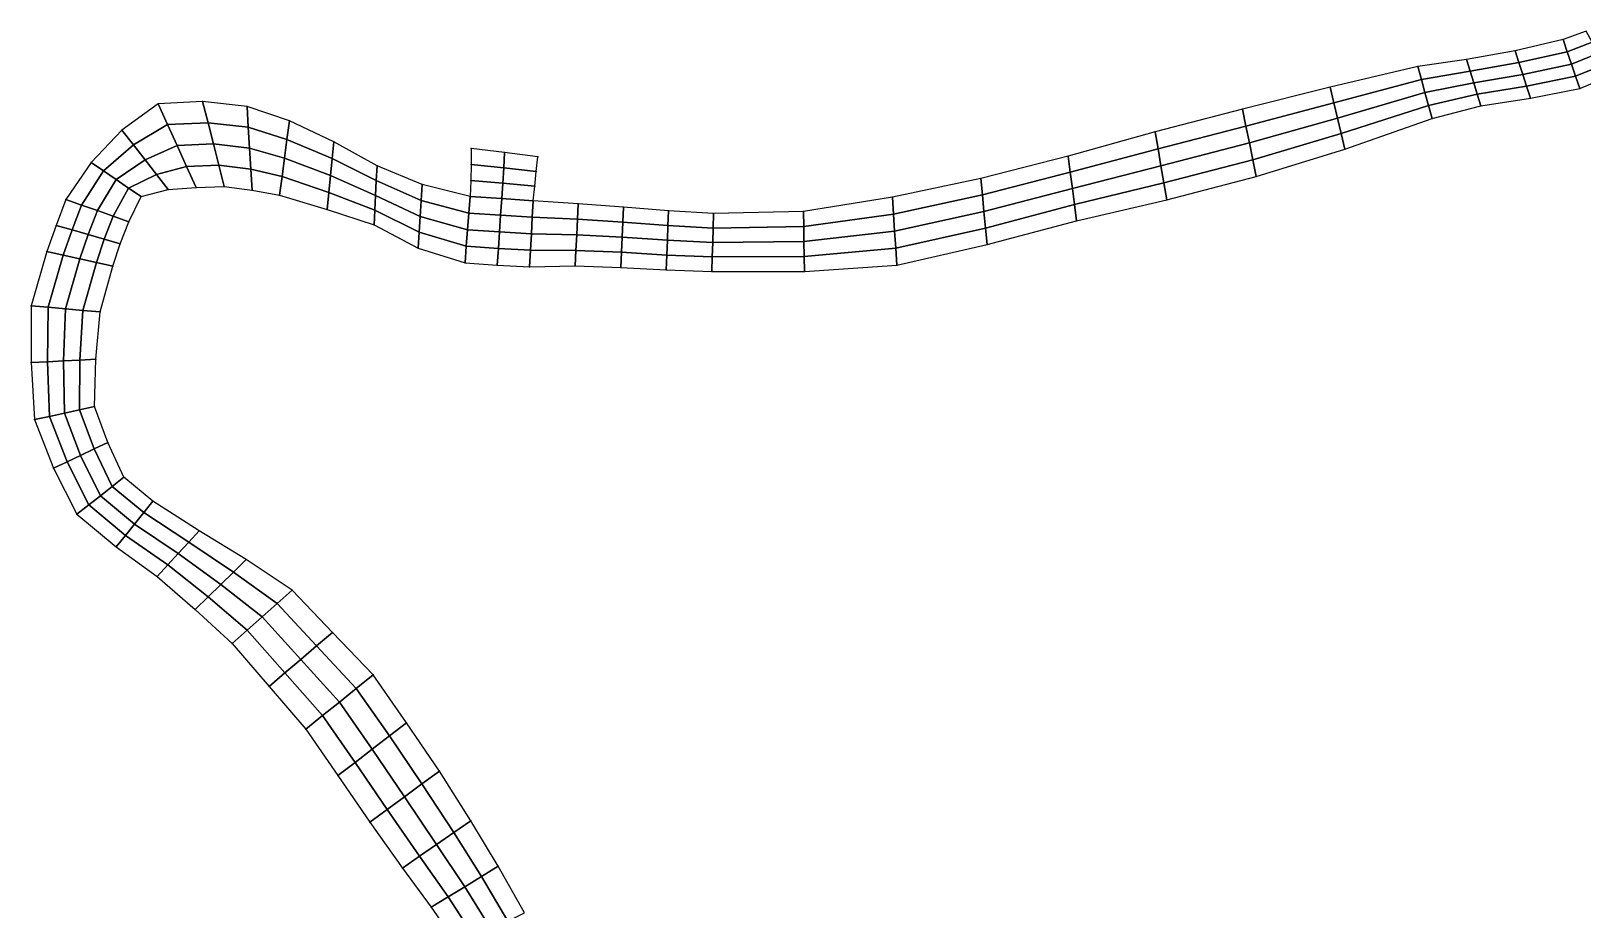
# Model space of a CAD drawing. Extents: x 380707 to 407438, y 6452841 to 6483357.
# Drawn here: x 401427 to 402891, y 6470031 to 6470860 of the extents above; entities that cross this region are included whole.
import ezdxf

# ---------------------------------------------------------------- set-up
doc = ezdxf.new("R2010")
doc.units = 0
for name, color, linetype in [('MESH_BOUND', 25, 'CONTINUOUS'), ('MESH_ELEMS', 18, 'CONTINUOUS'), ('MESH_NDSTRNGS', 17, 'CONTINUOUS'), ('MESH_NODES', 18, 'CONTINUOUS')]:
    doc.layers.add(name, color=color, linetype=linetype)

msp = doc.modelspace()

# ---------------------------------------------------------------- linework, layer by layer
at = {"layer": 'MESH_BOUND', "color": 25}
for points in [[(402894.149, 6470859.79, 0.447), (402872.3, 6470851.7, 0.727)], [(402827.054, 6470841.16, -0.885), (402781.353, 6470832.86, -2.278)], [(402872.3, 6470851.7, 0.727), (402827.054, 6470841.16, -0.885)], [(402735.331, 6470826.5, -2.079), (402652.546, 6470806.8, -1.683)], [(402781.353, 6470832.86, -2.278), (402735.331, 6470826.5, -2.079)], [(402888.018, 6470805.6, -1.242), (402917.118, 6470817.87, -0.058)], [(402652.546, 6470806.8, -1.683), (402570.029, 6470785.97, -1.188)], [(402794.662, 6470789.32, 2.163), (402841.519, 6470796.49, 1.261)], [(402841.519, 6470796.49, 1.261), (402888.018, 6470805.6, -1.242)], [(401547.189, 6470791.23, 0.225), (401513.121, 6470766.38, -0.473)], [(401589.284, 6470793.24, -0.638), (401547.189, 6470791.23, 0.225)], [(401631.201, 6470788.73, 0.063), (401589.284, 6470793.24, -0.638)], [(401671.096, 6470775.07, -0.241), (401631.201, 6470788.73, 0.063)], [(402570.029, 6470785.97, -1.188), (402487.635, 6470764.7, -0.837)], [(402748.798, 6470777.42, 1.237), (402794.662, 6470789.32, 2.163)], [(401713.139, 6470755.45, -0.282), (401671.096, 6470775.07, -0.241)], [(402666.397, 6470748.48, 0.824), (402748.798, 6470777.42, 1.237)], [(401513.121, 6470766.38, -0.473), (401484.059, 6470735.83, 0.375)], [(401753.74, 6470732.61, -0.385), (401713.139, 6470755.45, -0.282)], [(402487.635, 6470764.7, -0.837), (402405.677, 6470741.77, -1.078)], [(401873.9, 6470745.15, 1.258), (401842.5, 6470749, 1.256)], [(401842.5, 6470749, 1.256), (401842.5, 6470733.89, 1.179)], [(401905.3, 6470741.3, 1.176), (401873.9, 6470745.15, 1.258)], [(401903.902, 6470727.46, 1.21), (401905.3, 6470741.3, 1.176)], [(402405.677, 6470741.77, -1.078), (402323.19, 6470720.85, -1.476)], [(402583.006, 6470722.6, 0.04), (402666.397, 6470748.48, 0.824)], [(401484.059, 6470735.83, 0.375), (401460.323, 6470700.98, 0.55)], [(401796.386, 6470714.92, 0.583), (401753.74, 6470732.61, -0.385)], [(401842.5, 6470733.89, 1.179), (401842.253, 6470718.79, 1.022)], [(401902.468, 6470713.62, 0.835), (401903.902, 6470727.46, 1.21)], [(401531.257, 6470703.69, 0.103), (401556.746, 6470710.37, 0.173)], [(401556.746, 6470710.37, 0.173), (401583.153, 6470712.33, 1.117)], [(401583.153, 6470712.33, 1.117), (401609.608, 6470713.3, 0.951)], [(401609.608, 6470713.3, 0.951), (401635.848, 6470709.75, 0.181)], [(401635.848, 6470709.75, 0.181), (401661.889, 6470704.94, 0.557)], [(401841.6, 6470703.7, -1.164), (401796.386, 6470714.92, 0.583)], [(401842.253, 6470718.79, 1.022), (401841.6, 6470703.7, -1.164)], [(401900.998, 6470699.78, -1.163), (401902.468, 6470713.62, 0.835)], [(402323.19, 6470720.85, -1.476), (402239.941, 6470703.24, -1.069)], [(402498.49, 6470700.67, 0.775), (402583.006, 6470722.6, 0.04)], [(401460.323, 6470700.98, 0.55), (401451.276, 6470676.48, -0.439)], [(401519.689, 6470679.87, 0.948), (401531.257, 6470703.69, 0.103)], [(401661.889, 6470704.94, 0.557), (401706.654, 6470691.55, 1.141)], [(401943.554, 6470696.97, -1.062), (401900.998, 6470699.78, -1.163)], [(401986.08, 6470693.75, -1.152), (401943.554, 6470696.97, -1.062)], [(402028.585, 6470690.25, -1.048), (401986.08, 6470693.75, -1.152)], [(402239.941, 6470703.24, -1.069), (402155.929, 6470689.69, -0.897)], [(402413.414, 6470680.93, 0.681), (402498.49, 6470700.67, 0.775)], [(401511.486, 6470659.18, 1.228), (401519.689, 6470679.87, 0.948)], [(401706.654, 6470691.55, 1.141), (401751.078, 6470676.91, 0.806)], [(402071.155, 6470687.67, -1.05), (402028.585, 6470690.25, -1.048)], [(402155.929, 6470689.69, -0.897), (402071.155, 6470687.67, -1.05)], [(402329.062, 6470658.33, -0.231), (402413.414, 6470680.93, 0.681)], [(401451.276, 6470676.48, -0.439), (401442.229, 6470651.98, -0.368)], [(401751.078, 6470676.91, 0.806), (401792.433, 6470655.1, -0.613)], [(401442.229, 6470651.98, -0.368), (401427.427, 6470600.73, -1.272)], [(401504.622, 6470637.96, 1.363), (401511.486, 6470659.18, 1.228)], [(401792.433, 6470655.1, -0.613), (401836.752, 6470641.13, -1.008)], [(402243.878, 6470639.1, 0.039), (402329.062, 6470658.33, -0.231)], [(401492.554, 6470594.91, 1.34), (401504.622, 6470637.96, 1.363)], [(401836.752, 6470641.13, -1.008), (401867.17, 6470638.96, -0.506)], [(401867.17, 6470638.96, -0.506), (401897.605, 6470637.44, -0.136)], [(401897.605, 6470637.44, -0.136), (401940.591, 6470638.24, -0.154)], [(401940.591, 6470638.24, -0.154), (401983.563, 6470636.92, -0.076)], [(401983.563, 6470636.92, -0.076), (402026.493, 6470634.57, 0.517)], [(402156.768, 6470633.15, 0.959), (402243.878, 6470639.1, 0.039)], [(402026.493, 6470634.57, 0.517), (402069.458, 6470633.03, 0.911)], [(402069.458, 6470633.03, 0.911), (402156.768, 6470633.15, 0.959)], [(401427.427, 6470600.73, -1.272), (401427.547, 6470547.05, -2.378)], [(401488.555, 6470550.36, 0.574), (401492.554, 6470594.91, 1.34)], [(401487.357, 6470505.56, 0.483), (401488.555, 6470550.36, 0.574)], [(401427.547, 6470547.05, -2.378), (401430.822, 6470493.37, -0.148)], [(401499.834, 6470471.64, 0.834), (401487.357, 6470505.56, 0.483)], [(401430.822, 6470493.37, -0.148), (401448.526, 6470447.64, -1.232)], [(401515.006, 6470438.98, 1.091), (401499.834, 6470471.64, 0.834)], [(401448.526, 6470447.64, -1.232), (401470.706, 6470404.21, -1.003)], [(401542.34, 6470416.47, 0.87), (401515.006, 6470438.98, 1.091)], [(401586.132, 6470388.52, -0.708), (401542.34, 6470416.47, 0.87)], [(401470.706, 6470404.21, -1.003), (401507.864, 6470373.24, -2.102)], [(401630.373, 6470361.28, -1.275), (401586.132, 6470388.52, -0.708)], [(401507.864, 6470373.24, -2.102), (401546.451, 6470345.52, 1.584)], [(401673.611, 6470332.49, -0.779), (401630.373, 6470361.28, -1.275)], [(401546.451, 6470345.52, 1.584), (401582.309, 6470314.33, 2.335)], [(401711.779, 6470292.56, -0.299), (401673.611, 6470332.49, -0.779)], [(401582.309, 6470314.33, 2.335), (401617.24, 6470282.08, 1.135)], [(401749.942, 6470252.62, -0.542), (401711.779, 6470292.56, -0.299)], [(401617.24, 6470282.08, 1.135), (401651.867, 6470241.69, 1.506)], [(401651.867, 6470241.69, 1.506), (401686.49, 6470201.3, -0.433)], [(401781.673, 6470207.51, 0.068), (401749.942, 6470252.62, -0.542)], [(401686.49, 6470201.3, -0.433), (401716.779, 6470157.58, -0.87)], [(401812.554, 6470161.71, -0.499), (401781.673, 6470207.51, 0.068)], [(401716.779, 6470157.58, -0.87), (401746.874, 6470113.71, 0.086)], [(401842.155, 6470115.09, -0.667), (401812.554, 6470161.71, -0.499)], [(401746.874, 6470113.71, 0.086), (401777.729, 6470070.38, 0.637)], [(401868.101, 6470072.04, -0.554), (401842.155, 6470115.09, -0.667)], [(401777.729, 6470070.38, 0.637), (401804.884, 6470033.48, 0.256)], [(401892.686, 6470028.3, -0.415), (401868.101, 6470072.04, -0.554)], [(401804.884, 6470033.48, 0.256), (401830.855, 6469995.87, -0.116)]]:
    msp.add_polyline3d(points, dxfattribs=at)
at = {"layer": 'MESH_ELEMS', "color": 178}
for points in [[(402872.3, 6470851.7, 0.727), (402876.229, 6470840.17, -1.718), (402899.891, 6470849.31, -1.896), (402894.149, 6470859.79, 0.447)], [(402781.353, 6470832.86, -2.278), (402784.68, 6470821.97, -3.395), (402830.67, 6470829.99, -3.216), (402827.054, 6470841.16, -0.885)], [(402827.054, 6470841.16, -0.885), (402830.67, 6470829.99, -3.216), (402876.229, 6470840.17, -1.718), (402872.3, 6470851.7, 0.727)], [(402830.67, 6470829.99, -3.216), (402834.286, 6470818.83, -3.974), (402880.159, 6470828.65, -3.561), (402876.229, 6470840.17, -1.718)], [(402876.229, 6470840.17, -1.718), (402880.159, 6470828.65, -3.561), (402905.633, 6470838.83, -3.208), (402899.891, 6470849.31, -1.896)], [(402652.546, 6470806.8, -1.683), (402656.008, 6470792.22, -2.703), (402738.698, 6470814.23, -3.453), (402735.331, 6470826.5, -2.079)], [(402735.331, 6470826.5, -2.079), (402738.698, 6470814.23, -3.453), (402784.68, 6470821.97, -3.395), (402781.353, 6470832.86, -2.278)], [(402784.68, 6470821.97, -3.395), (402788.008, 6470811.09, -3.634), (402834.286, 6470818.83, -3.974), (402830.67, 6470829.99, -3.216)], [(402834.286, 6470818.83, -3.974), (402837.903, 6470807.66, -1.353), (402884.089, 6470817.13, -3.694), (402880.159, 6470828.65, -3.561)], [(402880.159, 6470828.65, -3.561), (402884.089, 6470817.13, -3.694), (402911.376, 6470828.35, -3.253), (402905.633, 6470838.83, -3.208)], [(402884.089, 6470817.13, -3.694), (402888.018, 6470805.6, -1.242), (402917.118, 6470817.87, -0.058), (402911.376, 6470828.35, -3.253)], [(402656.008, 6470792.22, -2.703), (402659.471, 6470777.64, -2.314), (402742.065, 6470801.96, -3.268), (402738.698, 6470814.23, -3.453)], [(402738.698, 6470814.23, -3.453), (402742.065, 6470801.96, -3.268), (402788.008, 6470811.09, -3.634), (402784.68, 6470821.97, -3.395)], [(402742.065, 6470801.96, -3.268), (402745.431, 6470789.69, -1.4), (402791.335, 6470800.2, -1.365), (402788.008, 6470811.09, -3.634)], [(402788.008, 6470811.09, -3.634), (402791.335, 6470800.2, -1.365), (402837.903, 6470807.66, -1.353), (402834.286, 6470818.83, -3.974)], [(402837.903, 6470807.66, -1.353), (402841.519, 6470796.49, 1.261), (402888.018, 6470805.6, -1.242), (402884.089, 6470817.13, -3.694)], [(402570.029, 6470785.97, -1.188), (402573.273, 6470770.13, -2.176), (402656.008, 6470792.22, -2.703), (402652.546, 6470806.8, -1.683)], [(402659.471, 6470777.64, -2.314), (402662.934, 6470763.06, -1.304), (402745.431, 6470789.69, -1.4), (402742.065, 6470801.96, -3.268)], [(402745.431, 6470789.69, -1.4), (402748.798, 6470777.42, 1.237), (402794.662, 6470789.32, 2.163), (402791.335, 6470800.2, -1.365)], [(402791.335, 6470800.2, -1.365), (402794.662, 6470789.32, 2.163), (402841.519, 6470796.49, 1.261), (402837.903, 6470807.66, -1.353)], [(401513.121, 6470766.38, -0.473), (401524.027, 6470752.38, -4.178), (401556.18, 6470771.5, -2.952), (401547.189, 6470791.23, 0.225)], [(401547.189, 6470791.23, 0.225), (401556.18, 6470771.5, -2.952), (401594.365, 6470773.25, -2.261), (401589.284, 6470793.24, -0.638)], [(401589.284, 6470793.24, -0.638), (401594.365, 6470773.25, -2.261), (401632.363, 6470768.98, -2.105), (401631.201, 6470788.73, 0.063)], [(401631.201, 6470788.73, 0.063), (401632.363, 6470768.98, -2.105), (401668.794, 6470757.54, -2.069), (401671.096, 6470775.07, -0.241)], [(402487.635, 6470764.7, -0.837), (402490.349, 6470748.69, -1.942), (402573.273, 6470770.13, -2.176), (402570.029, 6470785.97, -1.188)], [(402573.273, 6470770.13, -2.176), (402576.517, 6470754.28, -1.916), (402659.471, 6470777.64, -2.314), (402656.008, 6470792.22, -2.703)], [(402662.934, 6470763.06, -1.304), (402666.397, 6470748.48, 0.824), (402748.798, 6470777.42, 1.237), (402745.431, 6470789.69, -1.4)], [(401524.027, 6470752.38, -4.178), (401534.933, 6470738.38, -2.264), (401565.171, 6470751.78, -2.514), (401556.18, 6470771.5, -2.952)], [(401556.18, 6470771.5, -2.952), (401565.171, 6470751.78, -2.514), (401599.446, 6470753.27, -2.655), (401594.365, 6470773.25, -2.261)], [(401594.365, 6470773.25, -2.261), (401599.446, 6470753.27, -2.655), (401633.525, 6470749.24, -2.673), (401632.363, 6470768.98, -2.105)], [(401632.363, 6470768.98, -2.105), (401633.525, 6470749.24, -2.673), (401666.493, 6470740.01, -2.629), (401668.794, 6470757.54, -2.069)], [(401671.096, 6470775.07, -0.241), (401668.794, 6470757.54, -2.069), (401711.517, 6470739.47, -2.021), (401713.139, 6470755.45, -0.282)], [(402490.349, 6470748.69, -1.942), (402493.062, 6470732.68, -1.982), (402576.517, 6470754.28, -1.916), (402573.273, 6470770.13, -2.176)], [(402576.517, 6470754.28, -1.916), (402579.762, 6470738.44, -1.744), (402662.934, 6470763.06, -1.304), (402659.471, 6470777.64, -2.314)], [(401484.059, 6470735.83, 0.375), (401495.858, 6470727.8, -2.897), (401524.027, 6470752.38, -4.178), (401513.121, 6470766.38, -0.473)], [(401495.858, 6470727.8, -2.897), (401507.658, 6470719.76, -2.603), (401534.933, 6470738.38, -2.264), (401524.027, 6470752.38, -4.178)], [(401565.171, 6470751.78, -2.514), (401574.162, 6470732.06, -1.492), (401604.527, 6470733.28, -2.023), (401599.446, 6470753.27, -2.655)], [(401599.446, 6470753.27, -2.655), (401604.527, 6470733.28, -2.023), (401634.687, 6470729.49, -2.129), (401633.525, 6470749.24, -2.673)], [(401668.794, 6470757.54, -2.069), (401666.493, 6470740.01, -2.629), (401709.896, 6470723.5, -2.769), (401711.517, 6470739.47, -2.021)], [(401713.139, 6470755.45, -0.282), (401711.517, 6470739.47, -2.021), (401753.075, 6470718.68, -1.887), (401753.74, 6470732.61, -0.385)], [(402405.677, 6470741.77, -1.078), (402407.611, 6470726.56, -1.931), (402490.349, 6470748.69, -1.942), (402487.635, 6470764.7, -0.837)], [(402493.062, 6470732.68, -1.982), (402495.776, 6470716.68, -1.839), (402579.762, 6470738.44, -1.744), (402576.517, 6470754.28, -1.916)], [(402579.762, 6470738.44, -1.744), (402583.006, 6470722.6, 0.04), (402666.397, 6470748.48, 0.824), (402662.934, 6470763.06, -1.304)], [(401507.658, 6470719.76, -2.603), (401519.457, 6470711.73, -1.049), (401545.84, 6470724.37, -1.051), (401534.933, 6470738.38, -2.264)], [(401534.933, 6470738.38, -2.264), (401545.84, 6470724.37, -1.051), (401574.162, 6470732.06, -1.492), (401565.171, 6470751.78, -2.514)], [(401633.525, 6470749.24, -2.673), (401634.687, 6470729.49, -2.129), (401664.191, 6470722.47, -2.405), (401666.493, 6470740.01, -2.629)], [(401666.493, 6470740.01, -2.629), (401664.191, 6470722.47, -2.405), (401708.275, 6470707.52, -2.48), (401709.896, 6470723.5, -2.769)], [(401711.517, 6470739.47, -2.021), (401709.896, 6470723.5, -2.769), (401752.409, 6470704.76, -2.782), (401753.075, 6470718.68, -1.887)], [(401873.9, 6470745.15, 1.258), (401842.5, 6470749, 1.256), (401842.5, 6470733.89, 1.179), (401873.201, 6470730.68, 1.201)], [(401903.902, 6470727.46, 1.21), (401905.3, 6470741.3, 1.176), (401873.9, 6470745.15, 1.258), (401873.201, 6470730.68, 1.201)], [(402323.19, 6470720.85, -1.476), (402324.658, 6470705.22, -2.092), (402407.611, 6470726.56, -1.931), (402405.677, 6470741.77, -1.078)], [(402407.611, 6470726.56, -1.931), (402409.546, 6470711.35, -2.143), (402493.062, 6470732.68, -1.982), (402490.349, 6470748.69, -1.942)], [(402495.776, 6470716.68, -1.839), (402498.49, 6470700.67, 0.775), (402583.006, 6470722.6, 0.04), (402579.762, 6470738.44, -1.744)], [(401460.323, 6470700.98, 0.55), (401475.164, 6470695.7, -2.392), (401495.858, 6470727.8, -2.897), (401484.059, 6470735.83, 0.375)], [(401475.164, 6470695.7, -2.392), (401490.006, 6470690.43, -2.864), (401507.658, 6470719.76, -2.603), (401495.858, 6470727.8, -2.897)], [(401519.457, 6470711.73, -1.049), (401531.257, 6470703.69, 0.103), (401556.746, 6470710.37, 0.173), (401545.84, 6470724.37, -1.051)], [(401545.84, 6470724.37, -1.051), (401556.746, 6470710.37, 0.173), (401583.153, 6470712.33, 1.117), (401574.162, 6470732.06, -1.492)], [(401574.162, 6470732.06, -1.492), (401583.153, 6470712.33, 1.117), (401609.608, 6470713.3, 0.951), (401604.527, 6470733.28, -2.023)], [(401604.527, 6470733.28, -2.023), (401609.608, 6470713.3, 0.951), (401635.848, 6470709.75, 0.181), (401634.687, 6470729.49, -2.129)], [(401634.687, 6470729.49, -2.129), (401635.848, 6470709.75, 0.181), (401661.889, 6470704.94, 0.557), (401664.191, 6470722.47, -2.405)], [(401709.896, 6470723.5, -2.769), (401708.275, 6470707.52, -2.48), (401751.744, 6470690.83, -3.018), (401752.409, 6470704.76, -2.782)], [(401753.74, 6470732.61, -0.385), (401753.075, 6470718.68, -1.887), (401795.398, 6470699.96, -1.97), (401796.386, 6470714.92, 0.583)], [(401842.253, 6470718.79, 1.022), (401872.361, 6470716.2, 0.333), (401873.201, 6470730.68, 1.201), (401842.5, 6470733.89, 1.179)], [(401872.361, 6470716.2, 0.333), (401902.468, 6470713.62, 0.835), (401903.902, 6470727.46, 1.21), (401873.201, 6470730.68, 1.201)], [(402324.658, 6470705.22, -2.092), (402326.126, 6470689.59, -2.065), (402409.546, 6470711.35, -2.143), (402407.611, 6470726.56, -1.931)], [(402409.546, 6470711.35, -2.143), (402411.48, 6470696.14, -2.118), (402495.776, 6470716.68, -1.839), (402493.062, 6470732.68, -1.982)], [(401490.006, 6470690.43, -2.864), (401504.848, 6470685.15, -0.934), (401519.457, 6470711.73, -1.049), (401507.658, 6470719.76, -2.603)], [(401504.848, 6470685.15, -0.934), (401519.689, 6470679.87, 0.948), (401531.257, 6470703.69, 0.103), (401519.457, 6470711.73, -1.049)], [(401664.191, 6470722.47, -2.405), (401661.889, 6470704.94, 0.557), (401706.654, 6470691.55, 1.141), (401708.275, 6470707.52, -2.48)], [(401753.075, 6470718.68, -1.887), (401752.409, 6470704.76, -2.782), (401794.41, 6470685.01, -2.531), (401795.398, 6470699.96, -1.97)], [(401796.386, 6470714.92, 0.583), (401795.398, 6470699.96, -1.97), (401840.388, 6470688.06, -2.089), (401841.6, 6470703.7, -1.164)], [(401841.6, 6470703.7, -1.164), (401871.299, 6470701.74, -1.46), (401872.361, 6470716.2, 0.333), (401842.253, 6470718.79, 1.022)], [(401872.361, 6470716.2, 0.333), (401871.299, 6470701.74, -1.46), (401900.998, 6470699.78, -1.163), (401902.468, 6470713.62, 0.835)], [(402239.941, 6470703.24, -1.069), (402240.925, 6470687.21, -1.782), (402324.658, 6470705.22, -2.092), (402323.19, 6470720.85, -1.476)], [(402326.126, 6470689.59, -2.065), (402327.594, 6470673.96, -1.716), (402411.48, 6470696.14, -2.118), (402409.546, 6470711.35, -2.143)], [(402411.48, 6470696.14, -2.118), (402413.414, 6470680.93, 0.681), (402498.49, 6470700.67, 0.775), (402495.776, 6470716.68, -1.839)], [(401451.276, 6470676.48, -0.439), (401466.329, 6470672.16, -3.057), (401475.164, 6470695.7, -2.392), (401460.323, 6470700.98, 0.55)], [(401466.329, 6470672.16, -3.057), (401481.381, 6470667.83, -2.878), (401490.006, 6470690.43, -2.864), (401475.164, 6470695.7, -2.392)], [(401708.275, 6470707.52, -2.48), (401706.654, 6470691.55, 1.141), (401751.078, 6470676.91, 0.806), (401751.744, 6470690.83, -3.018)], [(401752.409, 6470704.76, -2.782), (401751.744, 6470690.83, -3.018), (401793.422, 6470670.06, -2.752), (401794.41, 6470685.01, -2.531)], [(401795.398, 6470699.96, -1.97), (401794.41, 6470685.01, -2.531), (401839.176, 6470672.42, -1.907), (401840.388, 6470688.06, -2.089)], [(401841.6, 6470703.7, -1.164), (401840.388, 6470688.06, -2.089), (401870.267, 6470686.04, -2.013), (401871.299, 6470701.74, -1.46)], [(401871.299, 6470701.74, -1.46), (401870.267, 6470686.04, -2.013), (401900.15, 6470684.19, -2.037), (401900.998, 6470699.78, -1.163)], [(401900.998, 6470699.78, -1.163), (401900.15, 6470684.19, -2.037), (401942.813, 6470682.29, -2.21), (401943.554, 6470696.97, -1.062)], [(401943.554, 6470696.97, -1.062), (401942.813, 6470682.29, -2.21), (401985.451, 6470679.54, -1.802), (401986.08, 6470693.75, -1.152)], [(401986.08, 6470693.75, -1.152), (401985.451, 6470679.54, -1.802), (402028.062, 6470676.33, -1.698), (402028.585, 6470690.25, -1.048)], [(402155.929, 6470689.69, -0.897), (402156.138, 6470675.56, -1.788), (402240.925, 6470687.21, -1.782), (402239.941, 6470703.24, -1.069)], [(402240.925, 6470687.21, -1.782), (402241.91, 6470671.17, -1.941), (402326.126, 6470689.59, -2.065), (402324.658, 6470705.22, -2.092)], [(402327.594, 6470673.96, -1.716), (402329.062, 6470658.33, -0.231), (402413.414, 6470680.93, 0.681), (402411.48, 6470696.14, -2.118)], [(401481.381, 6470667.83, -2.878), (401496.434, 6470663.51, -1.036), (401504.848, 6470685.15, -0.934), (401490.006, 6470690.43, -2.864)], [(401496.434, 6470663.51, -1.036), (401511.486, 6470659.18, 1.228), (401519.689, 6470679.87, 0.948), (401504.848, 6470685.15, -0.934)], [(401751.744, 6470690.83, -3.018), (401751.078, 6470676.91, 0.806), (401792.433, 6470655.1, -0.613), (401793.422, 6470670.06, -2.752)], [(401794.41, 6470685.01, -2.531), (401793.422, 6470670.06, -2.752), (401837.964, 6470656.77, -1.649), (401839.176, 6470672.42, -1.907)], [(401840.388, 6470688.06, -2.089), (401839.176, 6470672.42, -1.907), (401869.234, 6470670.35, -2.122), (401870.267, 6470686.04, -2.013)], [(401870.267, 6470686.04, -2.013), (401869.234, 6470670.35, -2.122), (401899.301, 6470668.61, -2.221), (401900.15, 6470684.19, -2.037)], [(401900.15, 6470684.19, -2.037), (401899.301, 6470668.61, -2.221), (401942.072, 6470667.6, -2.315), (401942.813, 6470682.29, -2.21)], [(401942.813, 6470682.29, -2.21), (401942.072, 6470667.6, -2.315), (401984.822, 6470665.33, -2.314), (401985.451, 6470679.54, -1.802)], [(401985.451, 6470679.54, -1.802), (401984.822, 6470665.33, -2.314), (402027.539, 6470662.41, -2.4), (402028.062, 6470676.33, -1.698)], [(402028.585, 6470690.25, -1.048), (402028.062, 6470676.33, -1.698), (402070.731, 6470674.01, -1.985), (402071.155, 6470687.67, -1.05)], [(402071.155, 6470687.67, -1.05), (402070.731, 6470674.01, -1.985), (402156.138, 6470675.56, -1.788), (402155.929, 6470689.69, -0.897)], [(402156.138, 6470675.56, -1.788), (402156.348, 6470661.42, -2.002), (402241.91, 6470671.17, -1.941), (402240.925, 6470687.21, -1.782)], [(402241.91, 6470671.17, -1.941), (402242.894, 6470655.14, -1.531), (402327.594, 6470673.96, -1.716), (402326.126, 6470689.59, -2.065)], [(401442.229, 6470651.98, -0.368), (401457.827, 6470648.48, -2.234), (401466.329, 6470672.16, -3.057), (401451.276, 6470676.48, -0.439)], [(401457.827, 6470648.48, -2.234), (401473.426, 6470644.97, -2.197), (401481.381, 6470667.83, -2.878), (401466.329, 6470672.16, -3.057)], [(401473.426, 6470644.97, -2.197), (401489.024, 6470641.47, -0.844), (401496.434, 6470663.51, -1.036), (401481.381, 6470667.83, -2.878)], [(401793.422, 6470670.06, -2.752), (401792.433, 6470655.1, -0.613), (401836.752, 6470641.13, -1.008), (401837.964, 6470656.77, -1.649)], [(401839.176, 6470672.42, -1.907), (401837.964, 6470656.77, -1.649), (401868.202, 6470654.65, -1.825), (401869.234, 6470670.35, -2.122)], [(401869.234, 6470670.35, -2.122), (401868.202, 6470654.65, -1.825), (401898.453, 6470653.02, -1.766), (401899.301, 6470668.61, -2.221)], [(401899.301, 6470668.61, -2.221), (401898.453, 6470653.02, -1.766), (401941.331, 6470652.92, -2.234), (401942.072, 6470667.6, -2.315)], [(401942.072, 6470667.6, -2.315), (401941.331, 6470652.92, -2.234), (401984.193, 6470651.13, -2.204), (401984.822, 6470665.33, -2.314)], [(401984.822, 6470665.33, -2.314), (401984.193, 6470651.13, -2.204), (402027.016, 6470648.49, -2.013), (402027.539, 6470662.41, -2.4)], [(402028.062, 6470676.33, -1.698), (402027.539, 6470662.41, -2.4), (402070.307, 6470660.35, -2.618), (402070.731, 6470674.01, -1.985)], [(402070.731, 6470674.01, -1.985), (402070.307, 6470660.35, -2.618), (402156.348, 6470661.42, -2.002), (402156.138, 6470675.56, -1.788)], [(402156.348, 6470661.42, -2.002), (402156.558, 6470647.29, -2.027), (402242.894, 6470655.14, -1.531), (402241.91, 6470671.17, -1.941)], [(402242.894, 6470655.14, -1.531), (402243.878, 6470639.1, 0.039), (402329.062, 6470658.33, -0.231), (402327.594, 6470673.96, -1.716)], [(401427.427, 6470600.73, -1.272), (401443.708, 6470599.28, -2.632), (401457.827, 6470648.48, -2.234), (401442.229, 6470651.98, -0.368)], [(401489.024, 6470641.47, -0.844), (401504.622, 6470637.96, 1.363), (401511.486, 6470659.18, 1.228), (401496.434, 6470663.51, -1.036)], [(401837.964, 6470656.77, -1.649), (401836.752, 6470641.13, -1.008), (401867.17, 6470638.96, -0.506), (401868.202, 6470654.65, -1.825)], [(401868.202, 6470654.65, -1.825), (401867.17, 6470638.96, -0.506), (401897.605, 6470637.44, -0.136), (401898.453, 6470653.02, -1.766)], [(401898.453, 6470653.02, -1.766), (401897.605, 6470637.44, -0.136), (401940.591, 6470638.24, -0.154), (401941.331, 6470652.92, -2.234)], [(401941.331, 6470652.92, -2.234), (401940.591, 6470638.24, -0.154), (401983.563, 6470636.92, -0.076), (401984.193, 6470651.13, -2.204)], [(401984.193, 6470651.13, -2.204), (401983.563, 6470636.92, -0.076), (402026.493, 6470634.57, 0.517), (402027.016, 6470648.49, -2.013)], [(402027.539, 6470662.41, -2.4), (402027.016, 6470648.49, -2.013), (402069.882, 6470646.69, -1.84), (402070.307, 6470660.35, -2.618)], [(402070.307, 6470660.35, -2.618), (402069.882, 6470646.69, -1.84), (402156.558, 6470647.29, -2.027), (402156.348, 6470661.42, -2.002)], [(402156.558, 6470647.29, -2.027), (402156.768, 6470633.15, 0.959), (402243.878, 6470639.1, 0.039), (402242.894, 6470655.14, -1.531)], [(401443.708, 6470599.28, -2.632), (401459.99, 6470597.82, -2.377), (401473.426, 6470644.97, -2.197), (401457.827, 6470648.48, -2.234)], [(401459.99, 6470597.82, -2.377), (401476.272, 6470596.36, -1.017), (401489.024, 6470641.47, -0.844), (401473.426, 6470644.97, -2.197)], [(401476.272, 6470596.36, -1.017), (401492.554, 6470594.91, 1.34), (401504.622, 6470637.96, 1.363), (401489.024, 6470641.47, -0.844)], [(402027.016, 6470648.49, -2.013), (402026.493, 6470634.57, 0.517), (402069.458, 6470633.03, 0.911), (402069.882, 6470646.69, -1.84)], [(402069.882, 6470646.69, -1.84), (402069.458, 6470633.03, 0.911), (402156.768, 6470633.15, 0.959), (402156.558, 6470647.29, -2.027)], [(401427.547, 6470547.05, -2.378), (401442.799, 6470547.88, -3.14), (401443.708, 6470599.28, -2.632), (401427.427, 6470600.73, -1.272)], [(401442.799, 6470547.88, -3.14), (401458.051, 6470548.7, -2.105), (401459.99, 6470597.82, -2.377), (401443.708, 6470599.28, -2.632)], [(401458.051, 6470548.7, -2.105), (401473.303, 6470549.53, -0.696), (401476.272, 6470596.36, -1.017), (401459.99, 6470597.82, -2.377)], [(401473.303, 6470549.53, -0.696), (401488.555, 6470550.36, 0.574), (401492.554, 6470594.91, 1.34), (401476.272, 6470596.36, -1.017)], [(401430.822, 6470493.37, -0.148), (401444.956, 6470496.42, -2.868), (401442.799, 6470547.88, -3.14), (401427.547, 6470547.05, -2.378)], [(401444.956, 6470496.42, -2.868), (401459.09, 6470499.46, -3.014), (401458.051, 6470548.7, -2.105), (401442.799, 6470547.88, -3.14)], [(401459.09, 6470499.46, -3.014), (401473.223, 6470502.51, -1.653), (401473.303, 6470549.53, -0.696), (401458.051, 6470548.7, -2.105)], [(401473.223, 6470502.51, -1.653), (401487.357, 6470505.56, 0.483), (401488.555, 6470550.36, 0.574), (401473.303, 6470549.53, -0.696)], [(401487.007, 6470465.64, -1.534), (401499.834, 6470471.64, 0.834), (401487.357, 6470505.56, 0.483), (401473.223, 6470502.51, -1.653)], [(401448.526, 6470447.64, -1.232), (401461.353, 6470453.64, -3.023), (401444.956, 6470496.42, -2.868), (401430.822, 6470493.37, -0.148)], [(401461.353, 6470453.64, -3.023), (401474.18, 6470459.64, -2.895), (401459.09, 6470499.46, -3.014), (401444.956, 6470496.42, -2.868)], [(401474.18, 6470459.64, -2.895), (401487.007, 6470465.64, -1.534), (401473.223, 6470502.51, -1.653), (401459.09, 6470499.46, -3.014)], [(401481.781, 6470412.9, -3.25), (401492.856, 6470421.59, -3.106), (401474.18, 6470459.64, -2.895), (401461.353, 6470453.64, -3.023)], [(401492.856, 6470421.59, -3.106), (401503.931, 6470430.29, -1.677), (401487.007, 6470465.64, -1.534), (401474.18, 6470459.64, -2.895)], [(401503.931, 6470430.29, -1.677), (401515.006, 6470438.98, 1.091), (401499.834, 6470471.64, 0.834), (401487.007, 6470465.64, -1.534)], [(401470.706, 6470404.21, -1.003), (401481.781, 6470412.9, -3.25), (401461.353, 6470453.64, -3.023), (401448.526, 6470447.64, -1.232)], [(401525.102, 6470394.86, -2.526), (401533.721, 6470405.66, -0.792), (401503.931, 6470430.29, -1.677), (401492.856, 6470421.59, -3.106)], [(401533.721, 6470405.66, -0.792), (401542.34, 6470416.47, 0.87), (401515.006, 6470438.98, 1.091), (401503.931, 6470430.29, -1.677)], [(401516.483, 6470384.05, -3.789), (401525.102, 6470394.86, -2.526), (401492.856, 6470421.59, -3.106), (401481.781, 6470412.9, -3.25)], [(401576.212, 6470377.77, -2.215), (401586.132, 6470388.52, -0.708), (401542.34, 6470416.47, 0.87), (401533.721, 6470405.66, -0.792)], [(401507.864, 6470373.24, -2.102), (401516.483, 6470384.05, -3.789), (401481.781, 6470412.9, -3.25), (401470.706, 6470404.21, -1.003)], [(401566.292, 6470367.02, -3.498), (401576.212, 6470377.77, -2.215), (401533.721, 6470405.66, -0.792), (401525.102, 6470394.86, -2.526)], [(401556.371, 6470356.27, -2.098), (401566.292, 6470367.02, -3.498), (401525.102, 6470394.86, -2.526), (401516.483, 6470384.05, -3.789)], [(401618.357, 6470349.54, -2.897), (401630.373, 6470361.28, -1.275), (401586.132, 6470388.52, -0.708), (401576.212, 6470377.77, -2.215)], [(401546.451, 6470345.52, 1.584), (401556.371, 6470356.27, -2.098), (401516.483, 6470384.05, -3.789), (401507.864, 6470373.24, -2.102)], [(401606.341, 6470337.8, -3.79), (401618.357, 6470349.54, -2.897), (401576.212, 6470377.77, -2.215), (401566.292, 6470367.02, -3.498)], [(401594.325, 6470326.07, -1.358), (401606.341, 6470337.8, -3.79), (401566.292, 6470367.02, -3.498), (401556.371, 6470356.27, -2.098)], [(401659.518, 6470319.89, -3.328), (401673.611, 6470332.49, -0.779), (401630.373, 6470361.28, -1.275), (401618.357, 6470349.54, -2.897)], [(401582.309, 6470314.33, 2.335), (401594.325, 6470326.07, -1.358), (401556.371, 6470356.27, -2.098), (401546.451, 6470345.52, 1.584)], [(401645.425, 6470307.28, -2.867), (401659.518, 6470319.89, -3.328), (401618.357, 6470349.54, -2.897), (401606.341, 6470337.8, -3.79)], [(401631.333, 6470294.68, -1.982), (401645.425, 6470307.28, -2.867), (401606.341, 6470337.8, -3.79), (401594.325, 6470326.07, -1.358)], [(401696.801, 6470279.84, -3.36), (401711.779, 6470292.56, -0.299), (401673.611, 6470332.49, -0.779), (401659.518, 6470319.89, -3.328)], [(401617.24, 6470282.08, 1.135), (401631.333, 6470294.68, -1.982), (401594.325, 6470326.07, -1.358), (401582.309, 6470314.33, 2.335)], [(401681.823, 6470267.12, -3.069), (401696.801, 6470279.84, -3.36), (401659.518, 6470319.89, -3.328), (401645.425, 6470307.28, -2.867)], [(401666.845, 6470254.41, -1.605), (401681.823, 6470267.12, -3.069), (401645.425, 6470307.28, -2.867), (401631.333, 6470294.68, -1.982)], [(401651.867, 6470241.69, 1.506), (401666.845, 6470254.41, -1.605), (401631.333, 6470294.68, -1.982), (401617.24, 6470282.08, 1.135)], [(401734.079, 6470239.79, -2.582), (401749.942, 6470252.62, -0.542), (401711.779, 6470292.56, -0.299), (401696.801, 6470279.84, -3.36)], [(401718.216, 6470226.96, -3.026), (401734.079, 6470239.79, -2.582), (401696.801, 6470279.84, -3.36), (401681.823, 6470267.12, -3.069)], [(401702.353, 6470214.13, -2.219), (401718.216, 6470226.96, -3.026), (401681.823, 6470267.12, -3.069), (401666.845, 6470254.41, -1.605)], [(401686.49, 6470201.3, -0.433), (401702.353, 6470214.13, -2.219), (401666.845, 6470254.41, -1.605), (401651.867, 6470241.69, 1.506)], [(401765.45, 6470195.02, -2.319), (401781.673, 6470207.51, 0.068), (401749.942, 6470252.62, -0.542), (401734.079, 6470239.79, -2.582)], [(401733.003, 6470170.06, -1.907), (401749.226, 6470182.54, -2.481), (401718.216, 6470226.96, -3.026), (401702.353, 6470214.13, -2.219)], [(401749.226, 6470182.54, -2.481), (401765.45, 6470195.02, -2.319), (401734.079, 6470239.79, -2.582), (401718.216, 6470226.96, -3.026)], [(401716.779, 6470157.58, -0.87), (401733.003, 6470170.06, -1.907), (401702.353, 6470214.13, -2.219), (401686.49, 6470201.3, -0.433)], [(401796.134, 6470149.71, -2.679), (401812.554, 6470161.71, -0.499), (401781.673, 6470207.51, 0.068), (401765.45, 6470195.02, -2.319)], [(401763.294, 6470125.71, -2.566), (401779.714, 6470137.71, -3.16), (401749.226, 6470182.54, -2.481), (401733.003, 6470170.06, -1.907)], [(401779.714, 6470137.71, -3.16), (401796.134, 6470149.71, -2.679), (401765.45, 6470195.02, -2.319), (401749.226, 6470182.54, -2.481)], [(401746.874, 6470113.71, 0.086), (401763.294, 6470125.71, -2.566), (401733.003, 6470170.06, -1.907), (401716.779, 6470157.58, -0.87)], [(401826.049, 6470103.91, -2.648), (401842.155, 6470115.09, -0.667), (401812.554, 6470161.71, -0.499), (401796.134, 6470149.71, -2.679)], [(401793.835, 6470081.56, -2.22), (401809.942, 6470092.74, -2.872), (401779.714, 6470137.71, -3.16), (401763.294, 6470125.71, -2.566)], [(401809.942, 6470092.74, -2.872), (401826.049, 6470103.91, -2.648), (401796.134, 6470149.71, -2.679), (401779.714, 6470137.71, -3.16)], [(401777.729, 6470070.38, 0.637), (401793.835, 6470081.56, -2.22), (401763.294, 6470125.71, -2.566), (401746.874, 6470113.71, 0.086)], [(401852.297, 6470062.4, -1.663), (401868.101, 6470072.04, -0.554), (401842.155, 6470115.09, -0.667), (401826.049, 6470103.91, -2.648)], [(401836.492, 6470052.76, -2.024), (401852.297, 6470062.4, -1.663), (401826.049, 6470103.91, -2.648), (401809.942, 6470092.74, -2.872)], [(401804.884, 6470033.48, 0.256), (401820.688, 6470043.12, -2.239), (401793.835, 6470081.56, -2.22), (401777.729, 6470070.38, 0.637)], [(401820.688, 6470043.12, -2.239), (401836.492, 6470052.76, -2.024), (401809.942, 6470092.74, -2.872), (401793.835, 6470081.56, -2.22)], [(401877.228, 6470020.19, -2.754), (401892.686, 6470028.3, -0.415), (401868.101, 6470072.04, -0.554), (401852.297, 6470062.4, -1.663)], [(401846.313, 6470003.98, -2.342), (401861.77, 6470012.09, -3.081), (401836.492, 6470052.76, -2.024), (401820.688, 6470043.12, -2.239)], [(401861.77, 6470012.09, -3.081), (401877.228, 6470020.19, -2.754), (401852.297, 6470062.4, -1.663), (401836.492, 6470052.76, -2.024)], [(401830.855, 6469995.87, -0.116), (401846.313, 6470003.98, -2.342), (401820.688, 6470043.12, -2.239), (401804.884, 6470033.48, 0.256)]]:
    msp.add_3dface(points, dxfattribs=at)
at = {"layer": 'MESH_NDSTRNGS', "color": 17}
for points in [[(401734.079, 6470239.79, -2.582), (401749.942, 6470252.62, -0.542)], [(401702.353, 6470214.13, -2.219), (401718.216, 6470226.96, -3.026)], [(401718.216, 6470226.96, -3.026), (401734.079, 6470239.79, -2.582)], [(401686.49, 6470201.3, -0.433), (401702.353, 6470214.13, -2.219)]]:
    msp.add_polyline3d(points, dxfattribs=at)
for p in [(401749.942, 6470252.62, -0.542), (401718.216, 6470226.96, -3.026), (401734.079, 6470239.79, -2.582), (401702.353, 6470214.13, -2.219), (401686.49, 6470201.3, -0.433)]:
    msp.add_point(p, dxfattribs=at)
at = {"layer": 'MESH_NODES', "color": 18}
for p in [(402827.054, 6470841.16, -0.885), (402872.3, 6470851.7, 0.727), (402876.229, 6470840.17, -1.718), (402735.331, 6470826.5, -2.079), (402781.353, 6470832.86, -2.278), (402830.67, 6470829.99, -3.216), (402880.159, 6470828.65, -3.561), (402738.698, 6470814.23, -3.453), (402784.68, 6470821.97, -3.395), (402788.008, 6470811.09, -3.634), (402834.286, 6470818.83, -3.974), (402884.089, 6470817.13, -3.694), (402652.546, 6470806.8, -1.683), (402742.065, 6470801.96, -3.268), (402791.335, 6470800.2, -1.365), (402837.903, 6470807.66, -1.353), (402841.519, 6470796.49, 1.261), (402888.018, 6470805.6, -1.242), (401547.189, 6470791.23, 0.225), (401589.284, 6470793.24, -0.638), (401631.201, 6470788.73, 0.063), (402570.029, 6470785.97, -1.188), (402656.008, 6470792.22, -2.703), (402745.431, 6470789.69, -1.4), (402794.662, 6470789.32, 2.163), (401556.18, 6470771.5, -2.952), (401594.365, 6470773.25, -2.261), (401632.363, 6470768.98, -2.105), (401671.096, 6470775.07, -0.241), (402573.273, 6470770.13, -2.176), (402659.471, 6470777.64, -2.314), (402748.798, 6470777.42, 1.237), (401513.121, 6470766.38, -0.473), (401524.027, 6470752.38, -4.178), (401599.446, 6470753.27, -2.655), (401668.794, 6470757.54, -2.069), (401713.139, 6470755.45, -0.282), (402487.635, 6470764.7, -0.837), (402576.517, 6470754.28, -1.916), (402662.934, 6470763.06, -1.304), (401534.933, 6470738.38, -2.264), (401565.171, 6470751.78, -2.514), (401633.525, 6470749.24, -2.673), (401666.493, 6470740.01, -2.629), (401711.517, 6470739.47, -2.021), (401842.5, 6470749, 1.256), (401873.9, 6470745.15, 1.258), (401905.3, 6470741.3, 1.176), (402405.677, 6470741.77, -1.078), (402490.349, 6470748.69, -1.942), (402579.762, 6470738.44, -1.744), (402666.397, 6470748.48, 0.824), (401484.059, 6470735.83, 0.375), (401495.858, 6470727.8, -2.897), (401545.84, 6470724.37, -1.051), (401574.162, 6470732.06, -1.492), (401604.527, 6470733.28, -2.023), (401634.687, 6470729.49, -2.129), (401709.896, 6470723.5, -2.769), (401753.74, 6470732.61, -0.385), (401842.5, 6470733.89, 1.179), (401873.201, 6470730.68, 1.201), (401903.902, 6470727.46, 1.21), (402407.611, 6470726.56, -1.931), (402493.062, 6470732.68, -1.982), (401507.658, 6470719.76, -2.603), (401519.457, 6470711.73, -1.049), (401556.746, 6470710.37, 0.173), (401583.153, 6470712.33, 1.117), (401609.608, 6470713.3, 0.951), (401635.848, 6470709.75, 0.181), (401664.191, 6470722.47, -2.405), (401753.075, 6470718.68, -1.887), (401796.386, 6470714.92, 0.583), (401842.253, 6470718.79, 1.022), (401872.361, 6470716.2, 0.333), (401902.468, 6470713.62, 0.835), (402323.19, 6470720.85, -1.476), (402409.546, 6470711.35, -2.143), (402495.776, 6470716.68, -1.839), (402583.006, 6470722.6, 0.04), (401460.323, 6470700.98, 0.55), (401475.164, 6470695.7, -2.392), (401531.257, 6470703.69, 0.103), (401661.889, 6470704.94, 0.557), (401708.275, 6470707.52, -2.48), (401752.409, 6470704.76, -2.782), (401795.398, 6470699.96, -1.97), (401841.6, 6470703.7, -1.164), (401871.299, 6470701.74, -1.46), (401900.998, 6470699.78, -1.163), (401943.554, 6470696.97, -1.062), (401986.08, 6470693.75, -1.152), (402239.941, 6470703.24, -1.069), (402324.658, 6470705.22, -2.092), (402411.48, 6470696.14, -2.118), (402498.49, 6470700.67, 0.775), (401490.006, 6470690.43, -2.864), (401504.848, 6470685.15, -0.934), (401519.689, 6470679.87, 0.948), (401706.654, 6470691.55, 1.141), (401751.744, 6470690.83, -3.018), (401794.41, 6470685.01, -2.531), (401840.388, 6470688.06, -2.089), (401870.267, 6470686.04, -2.013), (401900.15, 6470684.19, -2.037), (401942.813, 6470682.29, -2.21), (401985.451, 6470679.54, -1.802), (402028.585, 6470690.25, -1.048), (402071.155, 6470687.67, -1.05), (402155.929, 6470689.69, -0.897), (402240.925, 6470687.21, -1.782), (402326.126, 6470689.59, -2.065), (402413.414, 6470680.93, 0.681), (401451.276, 6470676.48, -0.439), (401466.329, 6470672.16, -3.057), (401481.381, 6470667.83, -2.878), (401751.078, 6470676.91, 0.806), (401793.422, 6470670.06, -2.752), (401839.176, 6470672.42, -1.907), (401869.234, 6470670.35, -2.122), (401899.301, 6470668.61, -2.221), (401942.072, 6470667.6, -2.315), (401984.822, 6470665.33, -2.314), (402028.062, 6470676.33, -1.698), (402070.731, 6470674.01, -1.985), (402156.138, 6470675.56, -1.788), (402241.91, 6470671.17, -1.941), (402327.594, 6470673.96, -1.716), (401442.229, 6470651.98, -0.368), (401496.434, 6470663.51, -1.036), (401511.486, 6470659.18, 1.228), (401792.433, 6470655.1, -0.613), (401837.964, 6470656.77, -1.649), (401868.202, 6470654.65, -1.825), (401898.453, 6470653.02, -1.766), (401941.331, 6470652.92, -2.234), (401984.193, 6470651.13, -2.204), (402027.539, 6470662.41, -2.4), (402070.307, 6470660.35, -2.618), (402156.348, 6470661.42, -2.002), (402242.894, 6470655.14, -1.531), (402329.062, 6470658.33, -0.231), (401457.827, 6470648.48, -2.234), (401473.426, 6470644.97, -2.197), (401489.024, 6470641.47, -0.844), (401504.622, 6470637.96, 1.363), (401836.752, 6470641.13, -1.008), (401867.17, 6470638.96, -0.506), (401897.605, 6470637.44, -0.136), (401940.591, 6470638.24, -0.154), (401983.563, 6470636.92, -0.076), (402027.016, 6470648.49, -2.013), (402069.882, 6470646.69, -1.84), (402156.558, 6470647.29, -2.027), (402243.878, 6470639.1, 0.039), (402026.493, 6470634.57, 0.517), (402069.458, 6470633.03, 0.911), (402156.768, 6470633.15, 0.959), (401427.427, 6470600.73, -1.272), (401443.708, 6470599.28, -2.632), (401459.99, 6470597.82, -2.377), (401476.272, 6470596.36, -1.017), (401492.554, 6470594.91, 1.34), (401442.799, 6470547.88, -3.14), (401458.051, 6470548.7, -2.105), (401473.303, 6470549.53, -0.696), (401488.555, 6470550.36, 0.574), (401427.547, 6470547.05, -2.378), (401487.357, 6470505.56, 0.483), (401430.822, 6470493.37, -0.148), (401444.956, 6470496.42, -2.868), (401459.09, 6470499.46, -3.014), (401473.223, 6470502.51, -1.653), (401474.18, 6470459.64, -2.895), (401487.007, 6470465.64, -1.534), (401499.834, 6470471.64, 0.834), (401448.526, 6470447.64, -1.232), (401461.353, 6470453.64, -3.023), (401503.931, 6470430.29, -1.677), (401515.006, 6470438.98, 1.091), (401492.856, 6470421.59, -3.106), (401542.34, 6470416.47, 0.87), (401470.706, 6470404.21, -1.003), (401481.781, 6470412.9, -3.25), (401533.721, 6470405.66, -0.792), (401525.102, 6470394.86, -2.526), (401586.132, 6470388.52, -0.708), (401507.864, 6470373.24, -2.102), (401516.483, 6470384.05, -3.789), (401576.212, 6470377.77, -2.215), (401566.292, 6470367.02, -3.498), (401630.373, 6470361.28, -1.275), (401546.451, 6470345.52, 1.584), (401556.371, 6470356.27, -2.098), (401618.357, 6470349.54, -2.897), (401606.341, 6470337.8, -3.79), (401673.611, 6470332.49, -0.779), (401582.309, 6470314.33, 2.335), (401594.325, 6470326.07, -1.358), (401659.518, 6470319.89, -3.328), (401645.425, 6470307.28, -2.867), (401631.333, 6470294.68, -1.982), (401711.779, 6470292.56, -0.299), (401617.24, 6470282.08, 1.135), (401696.801, 6470279.84, -3.36), (401681.823, 6470267.12, -3.069), (401651.867, 6470241.69, 1.506), (401666.845, 6470254.41, -1.605), (401749.942, 6470252.62, -0.542), (401718.216, 6470226.96, -3.026), (401734.079, 6470239.79, -2.582), (401702.353, 6470214.13, -2.219), (401686.49, 6470201.3, -0.433), (401781.673, 6470207.51, 0.068), (401749.226, 6470182.54, -2.481), (401765.45, 6470195.02, -2.319), (401733.003, 6470170.06, -1.907), (401716.779, 6470157.58, -0.87), (401812.554, 6470161.71, -0.499), (401779.714, 6470137.71, -3.16), (401796.134, 6470149.71, -2.679), (401763.294, 6470125.71, -2.566), (401746.874, 6470113.71, 0.086), (401842.155, 6470115.09, -0.667), (401826.049, 6470103.91, -2.648), (401793.835, 6470081.56, -2.22), (401809.942, 6470092.74, -2.872), (401777.729, 6470070.38, 0.637), (401868.101, 6470072.04, -0.554), (401836.492, 6470052.76, -2.024), (401852.297, 6470062.4, -1.663), (401820.688, 6470043.12, -2.239), (401804.884, 6470033.48, 0.256)]:
    msp.add_point(p, dxfattribs=at)

doc.saveas('drawing.dxf')
